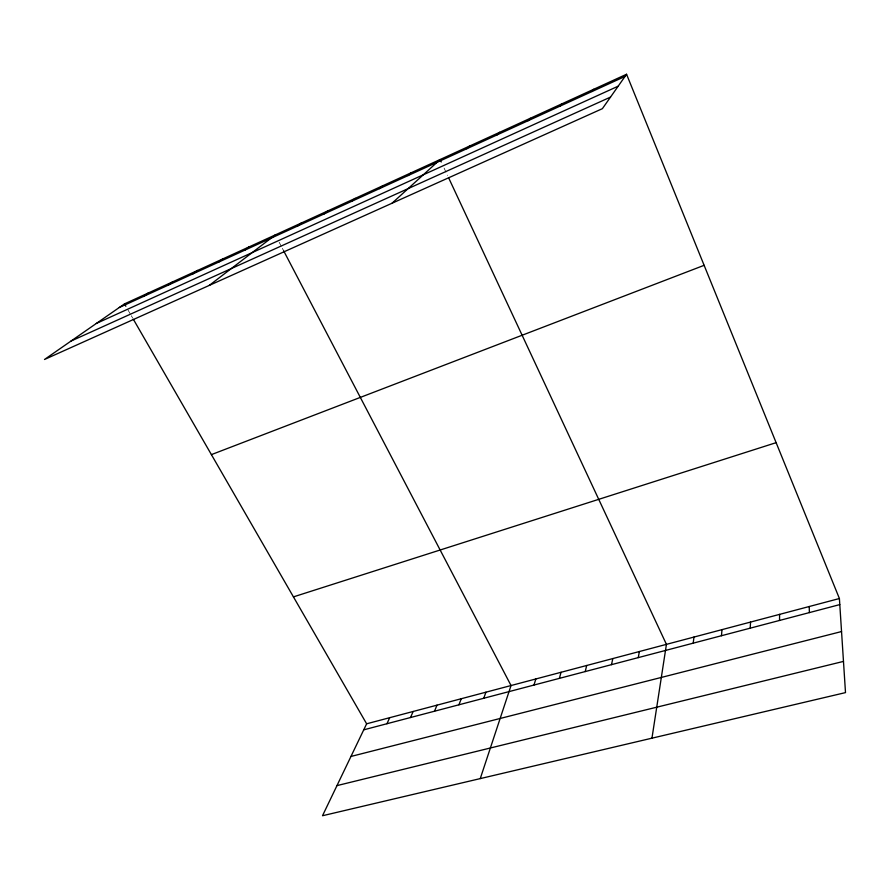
<?xml version="1.0" encoding="UTF-8"?>
<svg xmlns="http://www.w3.org/2000/svg" width="890" height="890" viewBox="0 0 890 890"><rect width="100%" height="100%" fill="white"/><g stroke="black" fill="none" stroke-linecap="round" stroke-linejoin="round"><path stroke-width="0.67" stroke-dasharray="4.45 3.34" d="M127.904 309.82L130.641 314.559M131.32 315.739L132.688 318.108M279.171 242.247L281.73 247.142M282.375 248.366L283.654 250.824M444.088 168.088L447.503 175.408"/><path stroke-width="1.33" d="M779.529 620.452L779.607 614.367M750.226 628.162L750.537 622.077M721.467 635.727L721.99 629.642M693.221 643.159L693.955 637.062M651.958 738.177L666.432 644.36L448.649 177.855M638.252 657.61L639.387 651.524M611.497 664.652L612.821 658.567M585.208 671.572L586.71 665.486M559.376 678.369L561.056 672.284M533.989 685.044L535.836 678.97M480.255 778.594L511.038 685.534L283.654 250.824M483.76 698.261L485.929 692.186M458.928 704.791L461.254 698.728M434.52 711.21L436.99 705.158M410.524 717.529L413.149 711.477M386.939 723.726L389.698 717.696M839.404 598.525L366.636 723.804L322.503 815.741L845.5 692.609L839.404 598.525L626.56 74.259L124.489 303.891L44.5 359.482L602.385 108.669L626.56 74.259M591.984 91.537L593.797 89.245M559.643 106.311L561.735 103.908M528.004 120.773L530.362 118.259M497.043 134.913L499.635 132.31M466.716 148.775L469.553 146.071M392.023 203.243L440.094 159.544L441.24 161.991M407.954 175.619L411.236 172.749M379.463 188.636L382.956 185.676M351.55 201.385L355.243 198.359M324.194 213.889L328.076 210.774M297.371 226.138L301.443 222.956M209.272 285.401L275.333 234.904M244.528 250.279L248.944 246.975M218.495 262.183L223.079 258.801M192.974 273.842L197.714 270.404M167.943 285.278L172.838 281.785M143.39 296.492L148.43 292.944M119.316 307.495L625.036 76.44M96.343 323.459L618.183 86.185M70.966 341.081L610.518 97.099M211.408 454.623L704.124 265.32M293.444 596.879L776.125 442.664M363.743 729.833L839.793 604.599M350.96 756.456L841.54 631.555M336.965 785.614L843.475 661.404M124.489 303.891L125.857 306.26M133.367 319.299L366.636 723.804M809.221 606.524L809.377 612.598"/></g></svg>
